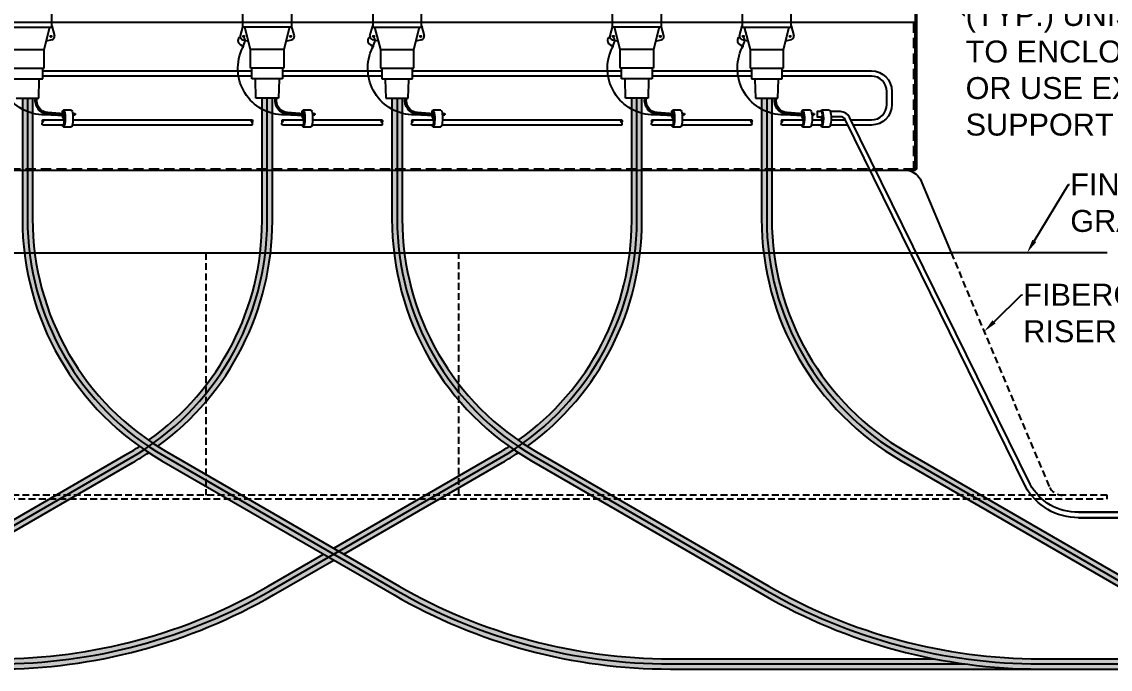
# Model space of a CAD drawing. Header units: feet. Extents: x -689 to 1837, y -511 to 1546.
# Drawn here: x 207.6 to 287.1, y 45.1 to 92.4 of the extents above; entities that cross this region are included whole.
import ezdxf
from ezdxf import colors
from ezdxf.entities.mleader import LeaderData, LeaderLine
from ezdxf.math import Vec2, Vec3

# ---------------------------------------------------------------- set-up
doc = ezdxf.new("R2010")
doc.units = ezdxf.units.FT
doc.header["$MEASUREMENT"] = 0
doc.linetypes.add('HIDDEN', pattern=[0.375, 0.25, -0.125])
for name, color, linetype in [('E-CABL-ACF', 1, 'AC_CABLE_FEEDER'), ('E-CABL-UG4', 64, 'GROUND_WIRE_G4'), ('E-DETL', 7, 'Continuous'), ('E-DETL-1', 7, 'Continuous'), ('E-EQPM-ENCL', 8, 'Continuous'), ('E-FIN-GR', 4, 'Continuous'), ('E-GRND', 3, 'Continuous'), ('G-ANNO-TEXT', 1, 'Continuous')]:
    doc.layers.add(name, color=color, linetype=linetype)
doc.styles.add('NEI-A', font='arial.ttf')
doc.styles.get("Standard").update_dxf_attribs({"font": 'arial.ttf'})
doc.linetypes.add('AC_CABLE_FEEDER', pattern='A,0.2,-0.05,0,-0.05,0.2,-0.12,["ACF",Standard,S=0.1,R=0,X=-0.05,Y=-0.05],-0.3,0.2,-0.05,0,-0.05', length=1.22)
doc.linetypes.add('GROUND_WIRE_G4', pattern='A,1,-0.2,["G4",Standard,S=0.1,R=0,X=-0.1,Y=-0.05],-0.2', length=1.4)

# ---------------------------------------------------------------- blocks, each defined once
blk = doc.blocks.new('GROUNDING_TEST_WELL')
at = {"layer": 'E-DETL', "color": 7, "linetype": 'Continuous'}
for points in [[(-0.09375000000000014, -0.9250749240650329), (-0.09375000000000014, -0.7499999999999574), (0.09374999999999986, -0.7499999999999574), (0.09374999999999986, -0.9250749240650151)], [(-0.1010887963342277, -4.47044153190782), (-0.09375000000000014, -1.147909205695044)], [(0.09374999999999986, -1.147909205695044), (0.08641120366577404, -4.470441521671528)], [(-0.1010887963342277, -4.545441542143941), (-0.1010887963342277, -4.880192394277138), (-0.007338796334227736, -5.024576474293394), (0.08641120366577404, -4.880192394277138), (0.08641120366577404, -4.545441531907823)]]:
    blk.add_lwpolyline(points, dxfattribs=at)
at = {"layer": 'E-DETL', "color": 64, "linetype": 'Continuous'}
for points in [[(-2.33539386594563, -3.75515039891271), (-0.923750000000002, -3.75515039891271, 0.4142135623730948), (-0.673750000000002, -3.50515039891271), (-0.6737500000000002, -1.265002705077947, -0.4142135623730948), (-0.3437500000000001, -0.9350027050779488), (-0.1133913199426503, -0.9350027050779488)], [(0.1133913199426465, -0.9350027050779488), (0.3437499999999999, -0.9350027050779488, -0.414213562373095), (0.67375, -1.265002705077947), (0.7120604152578397, -3.50515039891271, 0.414213562373095), (0.9620604152578397, -3.75515039891271), (2.365416549312211, -3.75515039891271)], [(-2.33539386594563, -3.835150398912708), (-0.923750000000002, -3.835150398912708, 0.4142135623730948), (-0.5937500000000019, -3.50515039891271), (-0.5937500000000001, -1.265002705077947, -0.4142135623730948), (-0.3437500000000001, -1.015002705077947), (-0.2178667438174672, -1.015002705077947)], [(0.2178667438174687, -1.015002705077947), (0.3437499999999999, -1.015002705077947, -0.414213562373095), (0.5937499999999999, -1.265002705077947), (0.6320604152578396, -3.50515039891271, 0.414213562373095), (0.9620604152578397, -3.835150398912708), (2.365416549312211, -3.835150398912708)]]:
    blk.add_lwpolyline(points, format="xyb", dxfattribs=at)
at = {"layer": 'E-DETL', "color": 4, "linetype": 'Continuous'}
blk.add_lwpolyline([(-0.1133913199426503, -0.9613313349248997), (-0.1133913199426503, -0.9250749240650329), (-0.03488963690543315, -0.9250749240650329), (-0.03488963690543315, -0.9384892643306131), (0.03488963690543287, -0.9384892643306131), (0.03488963690543287, -0.9250749240650293), (0.1133913199426447, -0.9250749240650116), (0.11339131994265, -0.9613313349248997), (0.1944292438174634, -0.9613313349248891, -0.4142135623731946), (0.2178667438174687, -0.9847688349248962), (0.2178667438174669, -1.124471705695044, -0.414444747769073), (0.1944292438174669, -1.147909205695044), (-0.1944292438174672, -1.147909205695044, -0.4142135623730958), (-0.2178667438174672, -1.124471705695044), (-0.2178667438174672, -0.9847688349248997, -0.4142135623730293), (-0.194429243817469, -0.9613313349248962)], format="xyb", close=True, dxfattribs=at)
at = {"layer": 'E-DETL', "color": 3, "linetype": 'Continuous'}
blk.add_lwpolyline([(-0.03488963690543315, -0.9350027050779488), (0.03488963690543287, -0.9350027050779488)], dxfattribs=at)
at = {"layer": 'E-DETL', "color": 4, "linetype": 'Continuous'}
blk.add_lwpolyline([(-0.2178966259551204, -1.019727165036173), (0.2176523394796276, -1.019727165036173)], dxfattribs=at)
for points in [[(-0.1754466807489338, -1.049346462651755), (-0.1314153294372035, -1.049346462651755), (-0.1093996537813526, -1.087478731451874), (-0.1314153294372035, -1.125611000251993), (-0.1754466807489338, -1.125611000251993), (-0.1974623564047989, -1.087478731451874)], [(0.1323738830111977, -1.049346462651755), (0.176405234322928, -1.049346462651755), (0.1984209099787789, -1.087478731451874), (0.176405234322928, -1.125611000251993), (0.1323738830111977, -1.125611000251993), (0.1103582073553325, -1.087478731451874)]]:
    blk.add_lwpolyline(points, close=True, dxfattribs=at)
for centre in [(-0.1539102818800588, -1.086746984361078), (0.1539102818800727, -1.086746984361078)]:
    blk.add_circle(centre, 0.02031877128861481, dxfattribs=at)
at = {"layer": 'E-DETL', "color": 7, "linetype": 'Continuous'}
for points in [[(0.08641120366577582, -4.545441531907819), (0.03953620366577582, -4.52544153190782), (-0.007338796334225959, -4.545441531907819), (-0.05421379633422596, -4.565441531907819), (-0.101088796334226, -4.545441531907819), (-0.05421379633422774, -4.52544153190782), (-0.007338796334227736, -4.545441531907819)], [(-0.1010887963342277, -4.47044153190782), (-0.05421379633422774, -4.49044153190782), (-0.007338796334225959, -4.47044153190782), (0.03953620366577404, -4.450441531907821), (0.08641120366577404, -4.47044153190782), (0.03953620366577582, -4.49044153190782), (-0.007338796334224183, -4.47044153190782)]]:
    blk.add_spline(points, degree=3, dxfattribs=at)

msp = doc.modelspace()

# ---------------------------------------------------------------- hatches: boundary and pattern name
at = {"layer": 'E-CABL-ACF', "linetype": 'Continuous'}
h = msp.add_hatch(color=254, dxfattribs=at)
h.dxf.hatch_style = 1
h.paths.add_polyline_path([(215.676817229296, 60.19398445580699, 0.01671421259999814), (216.8327804759838, 60.91393177819662, -0.009947953082728946), (216.1630625313066, 61.37074313245946, -0.01286600692045519), (215.3018172292958, 60.84350350864519), (198.5687298810307, 51.18265102375067, -0.1316524975873972), (178.7562298810305, 45.87390764870894), (159.5016351623739, 45.87390764870894, -0.0482993542958099), (151.7556684699589, 45.12390764870889), (178.7562298810305, 45.12390764870892, 0.1316524975873979), (198.9437298810308, 50.53313197091239)])
edge = h.paths.add_edge_path()
edge.add_line((225.8643172292958, 77.83925205791476), (225.8643172292958, 86.7777128710178))
edge.add_line((225.8643172292958, 86.7777128710178), (225.1143172292958, 86.7777128710178))
edge.add_line((225.1143172292958, 86.7777128710178), (225.1143172292957, 77.83925205791462))
edge.add_arc((205.4893172292957, 77.83925205791473), 19.62499999999999, 305.2917184293473, 359.99999999999966, ccw=False)
edge.add_arc((227.9768193131712, 77.97121829731284), 19.62499999999914, 235.3807459227897, 237.7239554549984)
edge.add_arc((205.4893172292957, 77.83925205791479), 20.37500000000004, 306.1100864085364, 359.9999999999999)
h = msp.add_hatch(color=254, dxfattribs=at)
h.dxf.hatch_style = 1
h.paths.add_polyline_path([(242.676817229296, 60.19398445580696, 0.01671421260000037), (243.8327804759838, 60.91393177819662, -0.009947953082728903), (243.1630625313066, 61.37074313245946, -0.012866006920456), (242.3018172292958, 60.84350350864522), (230.347354386995, 53.94159116862536), (231.0973543869951, 53.50857846673312)])
edge = h.paths.add_edge_path()
edge.add_line((252.8643172292958, 77.83925205791476), (252.8643172292958, 86.7777128710178))
edge.add_line((252.8643172292958, 86.7777128710178), (252.1143172292958, 86.7777128710178))
edge.add_line((252.1143172292958, 86.7777128710178), (252.1143172292957, 77.83925205791462))
edge.add_arc((232.4893172292957, 77.83925205791476), 19.62499999999999, 305.2917184293473, 359.9999999999996, ccw=False)
edge.add_arc((254.976819313172, 77.97121829731302), 19.62499999999972, 235.3807459227882, 237.723955454997)
edge.add_arc((232.4893172292957, 77.83925205791473), 20.37500000000004, 306.1100864085365, 360.0000000000001)
edge = h.paths.add_edge_path()
edge.add_line((225.9437298810314, 50.5331319709127), (230.347354386995, 53.07556576484085))
edge.add_line((230.347354386995, 53.07556576484085), (229.5973543869949, 53.50857846673312))
edge.add_line((229.5973543869949, 53.50857846673312), (225.5687298810303, 51.1826510237505))
edge.add_arc((205.7562298810304, 85.49890764870898), 39.62500000000004, 269.99999999999994, 299.99999999999983, ccw=False)
edge.add_line((205.7562298810304, 45.87390764870894), (186.5021965734457, 45.87390764870894))
edge.add_arc((178.7562298810303, 85.49890764871319), 40.37500000000426, 270.0000000000002, 281.0608009807647, ccw=False)
edge.add_line((178.7562298810305, 45.12390764870892), (205.7562298810305, 45.12390764870892))
edge.add_arc((205.7562298810305, 85.49890764870898), 40.37500000000006, 270, 300.0000000000014)
h = msp.add_hatch(color=252, dxfattribs=at)
h.dxf.hatch_style = 1
edge = h.paths.add_edge_path()
edge.add_line((208.3518193131711, 86.7777128710178), (207.6018193131711, 86.7777128710178))
edge.add_line((207.6018193131711, 86.7777128710178), (207.6018193131711, 77.9712182973139))
edge.add_arc((227.9768193131711, 77.9712182973139), 20.37500000000001, 180, 239.9999999999996)
edge.add_line((217.789319313171, 60.32595069520601), (234.7509788929593, 50.5331319709123))
edge.add_arc((254.9384788929596, 85.49890764870901), 40.37500000000011, 239.9999999999996, 269.9999999999995)
edge.add_line((254.9384788929592, 45.12390764870889), (281.9384788929595, 45.12390764870889))
edge.add_arc((281.9384788929589, 85.49890764869755), 40.37499999998867, 258.9391990192326, 270.00000000000085, ccw=False)
edge.add_line((274.1925122005447, 45.873907648709), (254.9384788929592, 45.87390764870894))
edge.add_arc((254.9384788929594, 85.49890764870881), 39.62499999999987, 239.9999999999996, 269.9999999999996, ccw=False)
edge.add_line((235.1259788929593, 51.18265102375067), (218.164319313171, 60.97546974804441))
edge.add_arc((227.9768193131711, 77.97121829731392), 19.62499999999999, 180.0000000000001, 239.9999999999996, ccw=False)
edge.add_line((208.3518193131711, 77.9712182973139), (208.3518193131711, 86.7777128710178))
h = msp.add_hatch(color=252, dxfattribs=at)
h.dxf.hatch_style = 1
edge = h.paths.add_edge_path()
edge.add_line((303.77290524376, 45.12390764870894), (303.77290524376, 45.45578497403439))
edge.add_arc((308.9390403040313, 85.49890764870878), 40.37499999999983, 258.9391990192351, 262.6486332502362, ccw=False)
edge.add_line((301.1930736116167, 45.87390764870892), (281.9384788929594, 45.873907648709))
edge.add_arc((281.9384788929596, 85.49890764870895), 39.62499999999996, 239.9999999999996, 269.9999999999998, ccw=False)
edge.add_line((262.1259788929593, 51.18265102375073), (245.164319313171, 60.97546974804444))
edge.add_arc((254.9768193131711, 77.97121829731395), 19.62499999999994, 179.9999999999999, 239.9999999999996, ccw=False)
edge.add_line((235.3518193131712, 77.97121829731398), (235.3518193131712, 86.77771287101785))
edge.add_line((235.3518193131712, 86.77771287101785), (234.6018193131712, 86.77771287101785))
edge.add_line((234.6018193131712, 86.77771287101785), (234.6018193131712, 77.97121829731398))
edge.add_arc((254.9768193131712, 77.97121829731395), 20.37500000000003, 180, 239.9999999999996)
edge.add_line((244.789319313171, 60.32595069520607), (261.7509788929593, 50.53313197091236))
edge.add_arc((281.9384788929595, 85.49890764870884), 40.37499999999992, 239.9999999999995, 269.9999999999999)
edge.add_line((281.9384788929595, 45.12390764870892), (303.77290524376, 45.12390764870894))
h = msp.add_hatch(color=252, dxfattribs=at)
h.dxf.hatch_style = 1
edge = h.paths.add_edge_path()
edge.add_line((303.77290524376, 45.45578497403439), (303.77290524376, 46.21212013001468))
edge.add_arc((308.9390403040314, 85.49890764870938), 39.6250000000004, 239.99999999999972, 262.5086998789701, ccw=False)
edge.add_line((289.126540304031, 51.18265102375076), (272.1648807242428, 60.97546974804447))
edge.add_arc((281.9773807242428, 77.97121829731395), 19.62499999999992, 179.9999999999999, 239.99999999999972, ccw=False)
edge.add_line((262.3523807242429, 77.97121829731398), (262.3523807242429, 86.77771287101785))
edge.add_line((262.3523807242429, 86.77771287101783), (261.6023807242429, 86.77771287101783))
edge.add_line((261.6023807242429, 86.77771287101783), (261.6023807242429, 77.97121829731395))
edge.add_arc((281.9773807242429, 77.97121829731395), 20.37499999999997, 180, 239.9999999999997)
edge.add_line((271.7898807242428, 60.3259506952061), (288.751540304031, 50.53313197091239))
edge.add_arc((308.9390403040314, 85.49890764870926), 40.3750000000003, 239.9999999999997, 262.6486332502362)

# ---------------------------------------------------------------- linework, layer by layer
at = {"layer": 'Defpoints', "linetype": 'Continuous', "flags": 128}
for points in [[(157.2457162839588, 45.49890764870892), (178.7562298810305, 45.49890764870894, 0.1316524975873957), (198.7562298810305, 50.85789149733136), (215.4893172292957, 60.51874398222596, 0.2679491924311234), (225.4893172292958, 77.83925205791476), (225.4893172292958, 86.7777128710178)], [(184.2462776950304, 45.49890764870892), (205.7562298810305, 45.49890764870894, 0.1316524975873957), (225.7562298810305, 50.85789149733136), (242.4893172292957, 60.51874398222596, 0.2679491924311234), (252.4893172292958, 77.83925205791476), (252.4893172292958, 86.7777128710178)], [(207.9768193131711, 86.7777128710178), (207.9768193131711, 77.97121829731392, 0.2679491924311235), (217.9768193131712, 60.65071022162513), (234.9384788929595, 50.85789149733139, 0.1316524975873959), (254.9384788929595, 45.49890764870892), (276.4484310789606, 45.49890764870892)], [(234.9768193131711, 86.7777128710178), (234.9768193131711, 77.97121829731392, 0.2679491924311235), (244.9768193131712, 60.65071022162513), (261.9384788929595, 50.85789149733139, 0.1316524975873959), (281.9384788929595, 45.49890764870892), (303.4489924900327, 45.4989076487088)], [(261.9773807242429, 86.7777128710178), (261.9773807242429, 77.97121829731392, 0.2679491924311235), (271.9773807242429, 60.65071022162513), (288.9390403040313, 50.85789149733139, 0.09884090696426515), (303.77290524376, 45.8339224786747, 0.09884090696426515)]]:
    msp.add_lwpolyline(points, format="xyb", dxfattribs=at)
at = {"layer": 'E-CABL-ACF', "linetype": 'Continuous', "flags": 128}
for points in [[(207.6018193131711, 86.7777128710178), (207.6018193131711, 77.97121829731392, 0.2679491924311235), (217.7893193131712, 60.32595069520593), (234.7509788929595, 50.53313197091219, 0.1316524975873958), (254.9384788929595, 45.12390764870889), (303.77290524376, 45.12390764870892)], [(208.3518193131711, 86.7777128710178), (208.3518193131711, 77.97121829731392, 0.2679491924311238), (218.1643193131712, 60.9754697480443), (235.1259788929595, 51.18265102375056, 0.131652497587396), (254.9384788929595, 45.87390764870894), (274.1925122005447, 45.873907648709)], [(216.8274579247066, 61.82091286275885, 0.2433497852314583), (225.1143172292957, 77.83925205791476), (225.1143172292958, 86.7777128710178)], [(217.4970909516715, 61.37857177937763, 0.2395707891532939), (225.8643172292958, 77.83925205791476), (225.8643172292958, 86.7777128710178)], [(234.6018193131711, 86.7777128710178), (234.6018193131711, 77.97121829731392, 0.2679491924311235), (244.7893193131712, 60.32595069520593), (261.7509788929595, 50.53313197091219, 0.1316524975873958), (281.9384788929595, 45.12390764870889)], [(235.3518193131711, 86.7777128710178), (235.3518193131711, 77.97121829731392, 0.2679491924311238), (245.1643193131712, 60.9754697480443), (262.1259788929595, 51.18265102375056, 0.131652497587396), (281.9384788929595, 45.87390764870894), (301.1930736116166, 45.87390764870886)], [(243.8274579247066, 61.82091286275885, 0.2433497852314581), (252.1143172292957, 77.83925205791476), (252.1143172292958, 86.7777128710178)], [(244.4970909516716, 61.37857177937766, 0.2395707891532931), (252.8643172292958, 77.83925205791476), (252.8643172292958, 86.7777128710178)], [(261.6023807242429, 86.7777128710178), (261.6023807242429, 77.97121829731392, 0.2679491924311235), (271.7898807242429, 60.32595069520595), (288.7515403040313, 50.53313197091222, 0.09914627132683146), (303.77290524376, 45.45578497403434, 0.09914627132683146)], [(262.3523807242429, 86.7777128710178), (262.3523807242429, 77.97121829731392, 0.2679491924311238), (272.1648807242429, 60.9754697480443), (289.1265403040313, 51.18265102375056, 0.09852973212046658), (303.77290524376, 46.21212013001462, 0.09852973212046658)], [(159.5016351623742, 45.87390764870894), (178.7562298810305, 45.87390764870894, 0.1316524975873954), (198.5687298810304, 51.18265102375056), (215.3018172292958, 60.84350350864516, 0.012866006920455), (216.1630625313065, 61.3707431324594, 0.01286600692045636)], [(230.347354386995, 53.94159116862536), (242.3018172292957, 60.84350350864514, 0.01286600692045636), (243.1630625313065, 61.3707431324594, 0.01286600692045636)], [(178.7562298810305, 45.12390764870892, 0.1316524975873956), (198.9437298810305, 50.53313197091219), (215.6768172292961, 60.19398445580699, 0.01671421259999776), (216.8327804759838, 60.91393177819662, 0.0167142126000048)], [(231.0973543869951, 53.50857846673312), (242.6768172292957, 60.19398445580679, 0.01671421260000572), (243.8327804759838, 60.91393177819665, 0.01671421260000572)], [(186.5021965734457, 45.87390764870894), (205.7562298810305, 45.87390764870894, 0.1316524975873954), (225.5687298810304, 51.18265102375056), (229.5973543869949, 53.50857846673312)], [(205.7562298810305, 45.12390764870892, 0.1316524975873956), (225.9437298810305, 50.53313197091219), (230.347354386995, 53.07556576484085)]]:
    msp.add_lwpolyline(points, format="xyb", dxfattribs=at)
at = {"layer": 'E-CABL-UG4', "linetype": 'Continuous', "flags": 128}
for points in [[(224.3781900502164, 84.82493034176073, 0.5127015254162051), (224.3781900502164, 85.01243034176073, -0.5127015254162851), (224.3781900502164, 85.19993034176073, -0.5127015254162851), (224.3781900502164, 85.01243034176073, 0.5127015254162851)], [(233.8656921340917, 84.82493034176073, 0.5127015254162051), (233.8656921340917, 85.01243034176073, -0.5127015254162851), (233.8656921340917, 85.19993034176073, -0.5127015254162851), (233.8656921340917, 85.01243034176073, 0.5127015254162851)], [(251.3781900502164, 84.82493034176073, 0.5127015254162051), (251.3781900502164, 85.01243034176073, -0.5127015254162851), (251.3781900502164, 85.19993034176073, -0.5127015254162851), (251.3781900502164, 85.01243034176073, 0.5127015254162851)], [(260.8656921340917, 84.82493034176073, 0.5127015254162051), (260.8656921340917, 85.01243034176073, -0.5127015254162851), (260.8656921340917, 85.19993034176073, -0.5127015254162851), (260.8656921340917, 85.01243034176073, 0.5127015254162851)]]:
    msp.add_lwpolyline(points, format="xyb", dxfattribs=at)
at = {"layer": 'E-DETL'}
for p, q in [((209.7573715146444, 91.9782907999631), (209.7573715146444, 98.61648822205817)), ((223.7076422056792, 91.9782907999631), (223.7076422056792, 98.61648822205817)), ((227.2698694307691, 98.61648822205817), (227.2698694307691, 91.9782907999631)), ((233.1951442895545, 98.61648822205817), (233.1951442895545, 91.9782907999631)), ((236.7573715146444, 91.9782907999631), (236.7573715146444, 98.61648822205817)), ((250.7076422056792, 91.9782907999631), (250.7076422056792, 98.61648822205817)), ((254.2698694307691, 98.61648822205817), (254.2698694307691, 91.9782907999631)), ((260.1951442895545, 98.61648822205817), (260.1951442895545, 91.9782907999631)), ((263.7573715146444, 91.9782907999631), (263.7573715146444, 98.61648822205817)), ((206.1951442895545, 91.9782907999631), (209.7573715146444, 91.9782907999631)), ((209.1918369405498, 90.33990844052514), (209.6146718803539, 91.9782907999631)), ((209.7573715146444, 92.06077576239187), (209.9581974898844, 91.33351018837669)), ((223.7076422056792, 92.06077576239187), (223.5068162304393, 91.33351018837669)), ((227.2698694307691, 91.9782907999631), (223.7076422056792, 91.9782907999631)), ((224.2731767797739, 90.33990844052514), (223.8503418399697, 91.9782907999631)), ((227.1271697964786, 91.9782907999631), (226.7043348750574, 90.33990844052514)), ((227.470695406009, 91.33351018837669), (227.2698694307691, 92.06077576239187)), ((232.9943183143147, 91.33351018837669), (233.1951442895545, 92.06077576239187)), ((233.1951442895545, 91.9782907999631), (236.7573715146444, 91.9782907999631)), ((233.3378439238451, 91.9782907999631), (233.7606788452662, 90.33990844052514)), ((236.1918369405498, 90.33990844052514), (236.614671880354, 91.9782907999631)), ((236.7573715146444, 92.06077576239187), (236.9581974898844, 91.33351018837669)), ((250.7076422056792, 92.06077576239187), (250.5068162304393, 91.33351018837669)), ((254.2698694307691, 91.9782907999631), (250.7076422056792, 91.9782907999631)), ((251.2731767797739, 90.33990844052514), (250.8503418399698, 91.9782907999631)), ((254.1271697964786, 91.9782907999631), (253.7043348750574, 90.33990844052514)), ((254.470695406009, 91.33351018837669), (254.2698694307691, 92.06077576239187)), ((259.9943183143146, 91.33351018837669), (260.1951442895545, 92.06077576239187)), ((260.1951442895545, 91.9782907999631), (263.7573715146444, 91.9782907999631)), ((260.3378439238451, 91.9782907999631), (260.7606788452662, 90.33990844052514)), ((263.1918369405498, 90.33990844052514), (263.6146718803539, 91.9782907999631)), ((263.7573715146444, 92.06077576239187), (263.9581974898844, 91.33351018837669)), ((209.7626355512439, 91.04811095656174), (209.3451280878855, 90.93712229287934)), ((223.7023781690797, 91.04811095656174), (224.1198856324382, 90.93712229287934)), ((226.8576260040101, 90.93712229287934), (227.2751334673686, 91.04811095656174)), ((233.6073877163135, 90.93712229287934), (233.1898802529551, 91.04811095656174)), ((236.7626355512439, 91.04811095656174), (236.3451280878855, 90.93712229287934)), ((250.7023781690797, 91.04811095656174), (251.1198856324382, 90.93712229287934)), ((253.8576260040101, 90.93712229287934), (254.2751334673686, 91.04811095656174)), ((260.6073877163136, 90.93712229287934), (260.1898802529551, 91.04811095656174)), ((263.7626355512439, 91.04811095656174), (263.3451280878855, 90.93712229287934)), ((206.7606788452662, 90.33990844052514), (209.1918369405498, 90.33990844052514)), ((209.1918369405498, 88.97633403883634), (209.1918369405498, 90.33990844052514)), ((224.2731767797739, 88.97633403883634), (224.2731767797739, 90.33990844052514)), ((226.7043348750574, 90.33990844052514), (224.2731767797739, 90.33990844052514)), ((226.7043348750574, 90.33990844052514), (226.7043348750574, 88.97633403883634)), ((233.7606788452662, 90.33990844052514), (233.7606788452662, 88.97633403883634)), ((233.7606788452662, 90.33990844052514), (236.1918369405498, 90.33990844052514)), ((236.1918369405498, 88.97633403883634), (236.1918369405498, 90.33990844052514)), ((251.2731767797739, 88.97633403883634), (251.2731767797739, 90.33990844052514)), ((253.7043348750574, 90.33990844052514), (251.2731767797739, 90.33990844052514)), ((253.7043348750574, 90.33990844052514), (253.7043348750574, 88.97633403883634)), ((260.7606788452662, 90.33990844052514), (260.7606788452662, 88.97633403883634)), ((260.7606788452662, 90.33990844052514), (263.1918369405498, 90.33990844052514)), ((263.1918369405498, 88.97633403883634), (263.1918369405498, 90.33990844052514)), ((206.7606788452662, 88.97633403883634), (209.1918369405498, 88.97633403883634)), ((209.096703844895, 88.20470932422103), (209.096703844895, 88.97633403883634)), ((226.7043348750574, 88.97633403883634), (224.2731767797739, 88.97633403883634)), ((224.3683098754286, 88.20470932422103), (224.3683098754286, 88.97633403883634)), ((226.6092017610197, 88.97633403883634), (226.6092017610197, 88.20470932422103)), ((233.7606788452662, 88.97633403883634), (236.1918369405498, 88.97633403883634)), ((233.8558119593039, 88.97633403883634), (233.8558119593039, 88.20470932422103)), ((236.096703844895, 88.20470932422103), (236.096703844895, 88.97633403883634)), ((253.7043348750574, 88.97633403883634), (251.2731767797739, 88.97633403883634)), ((251.3683098754286, 88.20470932422103), (251.3683098754286, 88.97633403883634)), ((253.6092017610197, 88.97633403883634), (253.6092017610197, 88.20470932422103)), ((260.7606788452662, 88.97633403883634), (263.1918369405498, 88.97633403883634)), ((260.8558119593039, 88.97633403883634), (260.8558119593039, 88.20470932422103)), ((263.096703844895, 88.20470932422103), (263.096703844895, 88.97633403883634)), ((206.8558119593039, 88.20470932422103), (209.096703844895, 88.20470932422103)), ((208.7954490266694, 86.7777128710178), (208.8377515654718, 88.16240687733378)), ((208.8377515654718, 88.16240687733378), (208.8853181041076, 88.20470932422103)), ((226.6092017610197, 88.20470932422103), (224.3683098754286, 88.20470932422103)), ((224.6272621548518, 88.16240687733378), (224.579695616216, 88.20470932422103)), ((224.6695646936543, 86.7777128710178), (224.6272621548518, 88.16240687733378)), ((226.3502494632135, 88.16240687733378), (226.307946942794, 86.7777128710178)), ((226.3978160202323, 88.20470932422103), (226.3502494632135, 88.16240687733378)), ((233.8558119593039, 88.20470932422103), (236.096703844895, 88.20470932422103)), ((234.0671977000914, 88.20470932422103), (234.1147642571102, 88.16240687733378)), ((234.1147642571102, 88.16240687733378), (234.1570667775296, 86.7777128710178)), ((235.7954490266694, 86.7777128710178), (235.8377515654718, 88.16240687733378)), ((235.8377515654718, 88.16240687733378), (235.8853181041076, 88.20470932422103)), ((253.6092017610197, 88.20470932422103), (251.3683098754286, 88.20470932422103)), ((251.6272621548518, 88.16240687733378), (251.579695616216, 88.20470932422103)), ((251.6695646936543, 86.7777128710178), (251.6272621548518, 88.16240687733378)), ((253.3502494632135, 88.16240687733378), (253.307946942794, 86.7777128710178)), ((253.3978160202323, 88.20470932422103), (253.3502494632135, 88.16240687733378)), ((260.8558119593039, 88.20470932422103), (263.096703844895, 88.20470932422103)), ((261.0671977000914, 88.20470932422103), (261.1147642571102, 88.16240687733378)), ((261.1147642571102, 88.16240687733378), (261.1570667775296, 86.7777128710178)), ((262.7954490266694, 86.7777128710178), (262.8377515654718, 88.16240687733378)), ((262.8377515654718, 88.16240687733378), (262.8853181041076, 88.20470932422103)), ((207.1570667775296, 86.7777128710178), (208.7954490266694, 86.7777128710178)), ((226.307946942794, 86.7777128710178), (224.6695646936543, 86.7777128710178)), ((234.1570667775296, 86.7777128710178), (235.7954490266694, 86.7777128710178)), ((253.307946942794, 86.7777128710178), (251.6695646936543, 86.7777128710178)), ((261.1570667775296, 86.7777128710178), (262.7954490266694, 86.7777128710178))]:
    msp.add_line(p, q, dxfattribs=at)
at = {"layer": 'E-DETL', "color": 41}
for centre in [(209.6919573122454, 91.29378474856338), (223.7730564080782, 91.29378474856338), (227.2044552467531, 91.29378474856338), (233.2605584735705, 91.29378474856338), (236.6919573122454, 91.29378474856338), (250.7730564080782, 91.29378474856338), (254.2044552467531, 91.29378474856338), (260.2605584735705, 91.29378474856338), (263.6919573122454, 91.29378474856338)]:
    msp.add_circle(centre, 0.04886597132423846, dxfattribs=at)
at = {"layer": 'E-DETL'}
for centre, radius, start, end in [((209.6944730541528, 91.30451874806246), 0.2653131763633028, 284.8869897918229, 6.273411890352554), ((223.7705405567082, 91.30451872079342), 0.2653130706517052, 173.7266101157809, 255.1130106203289), ((227.2069709702774, 91.30451874806252), 0.2653131763633528, 284.8869897918246, 6.273411890352554), ((233.2580426405836, 91.30451872079342), 0.2653130706517117, 173.7266101157828, 255.1130106203289), ((236.6944730541528, 91.30451874806246), 0.2653131763633028, 284.8869897918229, 6.273411890352554), ((250.7705405567082, 91.30451872079342), 0.2653130706517052, 173.7266101157809, 255.1130106203289), ((254.2069709702774, 91.30451874806252), 0.2653131763633528, 284.8869897918246, 6.273411890352554), ((260.2580426405836, 91.30451872079342), 0.2653130706517117, 173.7266101157828, 255.1130106203289), ((263.6944730541528, 91.30451874806246), 0.2653131763633028, 284.8869897918229, 6.273411890352554)]:
    msp.add_arc(centre, radius, start, end, dxfattribs=at)
at = {"layer": 'E-DETL-1', "color": 3, "linetype": 'Continuous'}
for p, q in [((265.9812263484184, 85.42833606096158), (265.9644511611182, 85.37668231378396)), ((265.9644511611182, 85.3766823137403), (265.9997024575715, 85.3766823137403)), ((265.9644511611182, 85.24468731271102), (265.9997024575715, 85.24468731271102)), ((265.9920085143609, 85.19993034176062), (265.9644511611182, 85.24468731271102)), ((265.9920085143609, 85.19993034176062), (266.0174388894653, 85.19993034176062))]:
    msp.add_line(p, q, dxfattribs=at)
at = {"layer": 'E-DETL-1', "color": 64, "linetype": 'Continuous', "flags": 128}
for points in [[(209.096703844895, 88.77802168152868), (224.3683098754286, 88.77802168152868)], [(224.3683098754286, 88.40302168152868), (209.096703844895, 88.40302168152868)], [(226.6092017610197, 88.77802168152868), (233.8558119593039, 88.77802168152868)], [(233.8558119593039, 88.40302168152868), (226.6092017610197, 88.40302168152868)], [(236.096703844895, 88.77802168152868), (251.3683098754286, 88.77802168152868)], [(251.3683098754286, 88.40302168152868), (236.096703844895, 88.40302168152868)], [(253.6092017610197, 88.77802168152868), (260.8558119593039, 88.77802168152868)], [(260.8558119593039, 88.40302168152868), (253.6092017610197, 88.40302168152868)], [(209.0868236701074, 85.19993034176059), (210.6336179213505, 85.19993034176059)], [(211.2942060946389, 85.19993034176059), (224.3781900502164, 85.19993034176073)], [(226.5993215862321, 85.19993034176059), (228.1461158374752, 85.19993034176059)], [(228.8067040107635, 85.19993034176059), (233.8656921340917, 85.19993034176073)], [(236.0868236701074, 85.19993034176059), (237.6336179213505, 85.19993034176059)], [(238.2942060946389, 85.19993034176059), (251.3781900502164, 85.19993034176073)], [(253.5993215862321, 85.19993034176059), (255.1461158374752, 85.19993034176059)], [(255.8067040107636, 85.19993034176059), (260.8656921340915, 85.19993034176059)], [(263.0868236701074, 85.19993034176059), (264.6336179213505, 85.19993034176059)], [(265.2942060946389, 85.19993034176059), (266.0174388894661, 85.19993034176059)], [(266.0174388894661, 85.80333606096158), (265.6628153857849, 85.80333606096158), (265.6628153857849, 85.42833606096158), (266.0194997930393, 85.42833606096158)], [(266.6780270627544, 85.19993034176062), (267.7186734272678, 85.19993034176062)], [(210.6081875462453, 84.82493034176062), (209.0868236701074, 84.82493034176062)], [(224.3781900502164, 84.82493034176073), (211.2463604635066, 84.82493034176062)], [(228.12068546237, 84.82493034176062), (226.5993215862321, 84.82493034176062)], [(233.8656921340918, 84.82493034176073), (228.7588583796312, 84.82493034176062)], [(237.6081875462453, 84.82493034176062), (236.0868236701074, 84.82493034176062)], [(251.3781900502164, 84.82493034176073), (238.2463604635066, 84.82493034176062)], [(255.12068546237, 84.82493034176062), (253.5993215862321, 84.82493034176062)], [(260.8656921340915, 84.82493034176062), (255.7588583796312, 84.82493034176062)], [(264.6081875462453, 84.82493034176062), (263.0868236701074, 84.82493034176062)], [(265.9920085143609, 84.82493034176062), (265.2463604635066, 84.82493034176062)], [(267.9031651414884, 84.82493034176062), (266.6301814316221, 84.82493034176062)]]:
    msp.add_lwpolyline(points, dxfattribs=at)
for points in [[(263.096703844895, 88.77802168152868), (269.6251444086478, 88.77802168152868, -0.414213562373095), (271.1251444086478, 87.27802168152868), (271.1251444086478, 86.32493034176062, -0.414213562373095), (269.6251444086478, 84.82493034176062), (268.3210912026715, 84.82493034176062)], [(268.1365994884509, 85.19993034176062), (269.6251444086478, 85.19993034176062, 0.4142135623730951), (270.7501444086478, 86.32493034176062), (270.7501444086478, 87.27802168152868, 0.4142135623730951), (269.6251444086478, 88.40302168152868), (263.096703844895, 88.40302168152868)], [(209.0868236701073, 84.82493034176073, -0.5127015254162051), (209.0868236701073, 85.0124303417607, 0.5127015254162851), (209.0868236701073, 85.19993034176073, 0.5127015254162851), (209.0868236701073, 85.0124303417607, -0.5127015254162851)], [(226.599321586232, 84.82493034176073, -0.5127015254162051), (226.599321586232, 85.0124303417607, 0.5127015254162851), (226.599321586232, 85.19993034176073, 0.5127015254162851), (226.599321586232, 85.0124303417607, -0.5127015254162851)], [(236.0868236701073, 84.82493034176073, -0.5127015254162051), (236.0868236701073, 85.0124303417607, 0.5127015254162851), (236.0868236701073, 85.19993034176073, 0.5127015254162851), (236.0868236701073, 85.0124303417607, -0.5127015254162851)], [(253.599321586232, 84.82493034176073, -0.5127015254162051), (253.599321586232, 85.0124303417607, 0.5127015254162851), (253.599321586232, 85.19993034176073, 0.5127015254162851), (253.599321586232, 85.0124303417607, -0.5127015254162851)], [(263.0868236701073, 84.82493034176073, -0.5127015254162051), (263.0868236701073, 85.0124303417607, 0.5127015254162851), (263.0868236701073, 85.19993034176073, 0.5127015254162851), (263.0868236701073, 85.0124303417607, -0.5127015254162851)], [(290.7855483978458, 56.57218408588457), (284.7595303433376, 56.57218408588457, -0.2826123188260393), (281.2119799919969, 58.62276014448076), (268.0323051741472, 85.41192017571663, 0.2746847240447287), (267.3735810796696, 85.80333606096156), (266.6282380634076, 85.80333606096156)], [(290.7777845827709, 56.17188963073072), (284.7595303433376, 56.16566303670341, -0.275400572893793), (280.8791087282205, 58.44987677591171), (267.6998275728778, 85.23823664416614, 0.2700901300859174), (267.3735810796696, 85.42833606096158), (266.6777566215882, 85.42833606096158)]]:
    msp.add_lwpolyline(points, format="xyb", dxfattribs=at)
at = {"layer": 'E-DETL-1', "color": 3, "linetype": 'Continuous'}
for points in [[(266.5573574352657, 85.91409053242299), (265.9920085143609, 85.91409053240844)], [(265.9920085143609, 84.70727909400651), (266.5573574352657, 84.70727909402834)]]:
    msp.add_lwpolyline(points, dxfattribs=at)
at = {"layer": 'E-DETL-1', "color": 3, "linetype": 'Continuous', "extrusion": (0, 0, -1)}
for centre, major_axis, ratio, start_param, end_param in [((265.9920085143609, 85.31068481320747), (-1.285730111598085e-17, 0.6034057191992018), 0.2034371952475216, -0.6155585238535926, 3.776677567129982), ((266.5573574352653, 85.3106848132293), (0, -0.6034057191990028), 0.2034371952475886, 3.141592653589793, 6.283185307179587), ((265.9644511611178, 85.00898195365065), (-1.100997363969844e-14, 0.2357053590621092), 0.3341109435686149, -0.6264485090081179, 1.392219672879946e-13)]:
    msp.add_ellipse(centre, major_axis=major_axis, ratio=ratio, start_param=start_param, end_param=end_param, dxfattribs=at)
at = {"layer": 'E-DETL-1', "color": 3, "linetype": 'Continuous'}
for centre, major_axis, ratio, start_param, end_param in [((265.9644511611178, 85.61238767280796), (1.100997363969844e-14, 0.2357053590621092), 0.3341109435686149, 2.466828951750789, 3.141592653589933), ((266.0452749273032, 85.31068481320747), (-1.403083997100191e-15, 0.0931652905120951), 0.6930341515250549, 0.7820721365866139, 2.359520516723306), ((265.9484253086135, 85.61238767280796), (1.233619804444354e-14, 0.2812967402166964), 0.3341109435685822, 3.71956504028885, 5.458536364026103), ((265.9484253086135, 85.00898195360699), (1.175389498612154e-14, 0.2812967402166429), 0.3341109435686458, -1.570796326794883, -0.5779723865359663), ((265.9920085143609, 85.00898195360699), (0, -0.184051611843131), 0.2738422828485129, 6.283185307179586, 7.853981633974483)]:
    msp.add_ellipse(centre, major_axis=major_axis, ratio=ratio, start_param=start_param, end_param=end_param, dxfattribs=at)
at = {"layer": 'E-EQPM-ENCL', "color": 7, "ltscale": 5}
msp.add_line((272.824095447685, 111.5027909866212), (272.824095447685, 92.2601859599983), dxfattribs=at)
for points in [[(187.6407821227736, 111.3892419991716), (187.527369285189, 111.3892419991716), (187.527369285189, 81.68597054121938), (187.5727071902498, 81.59515858123268), (187.6407821227736, 81.52708364870892), (272.824095447685, 81.52708364870892), (272.8921703802088, 81.59515858123268), (272.9376444351346, 81.68597054121938), (272.9376444351346, 111.3892419991716), (272.824095447685, 111.3892419991716)], [(272.824095447685, 92.30566001492414), (187.527369285189, 92.30566001492414)]]:
    msp.add_lwpolyline(points, dxfattribs=at)
at = {"layer": 'E-EQPM-ENCL', "linetype": 'HIDDEN', "ltscale": 3}
for points in [[(272.7106826101005, 92.30566001492414), (272.7106826101005, 81.61789560869562)], [(272.7106826101005, 81.61789560869562), (187.7541949603582, 81.61789560869562)]]:
    msp.add_lwpolyline(points, dxfattribs=at)
at = {"layer": 'E-EQPM-ENCL', "ltscale": 5}
msp.add_lwpolyline([(272.824095447685, 81.68597054121938), (272.824095447685, 92.2601859599983)], dxfattribs=at)
at = {"layer": 'E-EQPM-ENCL', "linetype": 'Continuous', "ltscale": 2}
msp.add_lwpolyline([(185.0169570937748, 75.49890764870892), (187.2895620180128, 80.91090764870893, -0.3011931925953308), (188.2135620180128, 81.52708364870892), (272.2513155524458, 81.52708364870892, -0.2307079521796871), (273.1753155524459, 80.91090764870893), (275.4436325927139, 75.50911885075183)], format="xyb", dxfattribs=at)
at = {"layer": 'E-EQPM-ENCL', "linetype": 'HIDDEN', "ltscale": 5}
msp.add_lwpolyline([(272.824095447685, 81.68597054121938), (272.7560205151613, 81.61789560869562), (272.7106826101005, 81.61789560869562)], dxfattribs=at)
at = {"layer": 'E-EQPM-ENCL', "linetype": 'Continuous', "ltscale": 2}
msp.add_lwpolyline([(185.0169570937748, 75.49890764870892), (275.4193155524458, 75.49890764870892)], dxfattribs=at)
at = {"layer": 'E-EQPM-ENCL', "linetype": 'HIDDEN', "ltscale": 2}
for points in [[(221.0169752093285, 75.49890764870892), (221.0169752093285, 57.8109076487089)], [(239.4762124006441, 57.8109076487089), (239.4762124006441, 75.49890764870892)]]:
    msp.add_lwpolyline(points, dxfattribs=at)
msp.add_lwpolyline([(275.4436325927139, 75.50911885075183), (282.6352275524458, 58.38299564870891, 0.2393113755047884), (283.5592275524459, 57.8109076487089)], format="xyb", dxfattribs=at)
msp.add_lwpolyline([(286.8592275524458, 57.8109076487089), (173.5615620180128, 57.8109076487089), (173.5615620180128, 57.54690764870892), (286.8592275524458, 57.54690764870892)], close=True, dxfattribs=at)
at = {"layer": 'E-FIN-GR', "flags": 128}
msp.add_lwpolyline([(286.8592275524458, 75.50911885075183), (275.4436325927139, 75.50911885075183)], dxfattribs=at)
at = {"layer": 'E-GRND'}
for p, q in [((210.6081875462453, 85.46153624309139), (210.5806301930027, 85.37668231378396)), ((210.5806301930027, 85.3766823137403), (210.6158814894559, 85.3766823137403)), ((210.5806301930027, 85.24468731271102), (210.6158814894559, 85.24468731271102)), ((210.6081875462453, 85.19993034176062), (210.5806301930027, 85.24468731271102)), ((210.6081875462453, 85.46153624309139), (210.6439313852346, 85.46153624309139)), ((210.6081875462453, 85.19993034176062), (210.6336179213498, 85.19993034176062)), ((211.4526244827373, 85.67864706167117), (211.4526244827373, 85.56544728637729)), ((228.12068546237, 85.46153624309139), (228.0931281091273, 85.37668231378396)), ((228.0931281091273, 85.3766823137403), (228.1283794055806, 85.3766823137403)), ((228.0931281091273, 85.24468731271102), (228.1283794055806, 85.24468731271102)), ((228.12068546237, 85.19993034176062), (228.0931281091273, 85.24468731271102)), ((228.12068546237, 85.46153624309139), (228.1564293013592, 85.46153624309139)), ((228.12068546237, 85.19993034176062), (228.1461158374744, 85.19993034176062)), ((228.965122398862, 85.67864706167117), (228.965122398862, 85.56544728637729)), ((237.6081875462453, 85.46153624309139), (237.5806301930027, 85.37668231378396)), ((237.5806301930027, 85.3766823137403), (237.6158814894559, 85.3766823137403)), ((237.5806301930027, 85.24468731271102), (237.6158814894559, 85.24468731271102)), ((237.6081875462453, 85.19993034176062), (237.5806301930027, 85.24468731271102)), ((237.6081875462453, 85.46153624309139), (237.6439313852346, 85.46153624309139)), ((237.6081875462453, 85.19993034176062), (237.6336179213498, 85.19993034176062)), ((238.4526244827373, 85.67864706167117), (238.4526244827373, 85.56544728637729)), ((255.12068546237, 85.46153624309139), (255.0931281091273, 85.37668231378396)), ((255.0931281091273, 85.3766823137403), (255.1283794055806, 85.3766823137403)), ((255.12068546237, 85.19993034176062), (255.0931281091273, 85.24468731271102)), ((255.0931281091273, 85.24468731271102), (255.1283794055806, 85.24468731271102)), ((255.12068546237, 85.46153624309139), (255.1564293013592, 85.46153624309139)), ((255.12068546237, 85.19993034176062), (255.1461158374744, 85.19993034176062)), ((255.965122398862, 85.67864706167117), (255.965122398862, 85.56544728637729)), ((257.1888825439711, 85.19993034176062), (257.4891147498419, 85.19993034176062)), ((264.6081875462453, 85.46153624309139), (264.5806301930027, 85.37668231378396)), ((264.5806301930027, 85.3766823137403), (264.6158814894559, 85.3766823137403)), ((264.5806301930027, 85.24468731271102), (264.6158814894559, 85.24468731271102)), ((264.6081875462453, 85.19993034176062), (264.5806301930027, 85.24468731271102)), ((264.6081875462453, 85.46153624309139), (264.6439313852346, 85.46153624309139)), ((264.6081875462453, 85.19993034176062), (264.6336179213498, 85.19993034176062)), ((265.4526244827373, 85.67864706167117), (265.4526244827373, 85.56544728637729))]:
    msp.add_line(p, q, dxfattribs=at)
at = {"layer": 'E-GRND', "flags": 128}
for points in [[(210.6507766618024, 85.5001042874811), (209.2405688778917, 85.56032073280812, -0.5565621175140216), (206.1903045966372, 90.47927620003469), (206.3452783985806, 90.89054395434678)], [(228.163274577927, 85.5001042874811), (226.7530667940163, 85.56032073280812, -0.5565621175140216), (223.7028025127619, 90.47927620003469), (223.8577763147053, 90.89054395434678)], [(237.6507766618024, 85.5001042874811), (236.2405688778917, 85.56032073280812, -0.5565621175140216), (233.1903045966372, 90.47927620003469), (233.3452783985806, 90.89054395434678)], [(255.163274577927, 85.5001042874811), (253.7530667940163, 85.56032073280812, -0.5565621175140216), (250.7028025127619, 90.47927620003469), (250.8577763147053, 90.89054395434678)], [(264.6507766618024, 85.5001042874811), (263.2405688778917, 85.56032073280812, -0.5565621175140216), (260.1903045966372, 90.47927620003469), (260.3452783985806, 90.89054395434678)], [(210.6541350795422, 85.52682195588889), (209.4515751013486, 85.61902589391633, -0.4477691073643826), (208.5665628298711, 86.7777128710178, -0.4477691073643826)], [(210.6577322422646, 85.64007840047233), (209.4602290902274, 85.73189461622897, -0.4553600553897276), (208.6821108003836, 86.7777128710178)], [(228.1666329956669, 85.52682195588889), (226.9640730174733, 85.61902589391633, -0.4477691073643826), (226.0790607459958, 86.7777128710178, -0.4477691073643826)], [(228.1702301583893, 85.64007840047233), (226.9727270063521, 85.73189461622897, -0.4553600553897276), (226.1946087165082, 86.7777128710178)], [(237.6541350795422, 85.52682195588889), (236.4515751013487, 85.61902589391633, -0.4477691073643826), (235.5665628298711, 86.7777128710178, -0.4477691073643826)], [(237.6577322422646, 85.64007840047233), (236.4602290902274, 85.73189461622897, -0.4553600553897276), (235.6821108003836, 86.7777128710178)], [(255.1666329956669, 85.52682195588889), (253.9640730174733, 85.61902589391633, -0.4477691073643826), (253.0790607459958, 86.7777128710178, -0.4477691073643826)], [(255.1702301583893, 85.64007840047233), (253.9727270063521, 85.73189461622897, -0.4553600553897276), (253.1946087165082, 86.7777128710178)], [(264.6541350795422, 85.52682195588889), (263.4515751013486, 85.61902589391633, -0.4477691073643826), (262.5665628298711, 86.7777128710178, -0.4477691073643826)], [(264.6577322422646, 85.64007840047233), (263.4602290902274, 85.73189461622897, -0.4553600553897276), (262.6821108003836, 86.7777128710178)]]:
    msp.add_lwpolyline(points, format="xyb", dxfattribs=at)
at = {"layer": 'E-GRND', "linetype": 'Continuous', "flags": 128}
for points in [[(223.5252292730179, 90.7107306374181), (223.7633703998976, 90.54694717643136), (223.7075680637276, 90.55820920308938), (223.73529674561, 90.52961971983376), (223.7013560673885, 90.53665606443744), (223.729096943491, 90.50810889023992), (223.6951440710496, 90.51510292578538), (223.722884947152, 90.48655575158801), (223.6889320747107, 90.49354978713339), (223.7166729508131, 90.46500261293602), (223.6453063037575, 90.47988070933067)], [(233.0127313568932, 90.7107306374181), (233.250872483773, 90.54694717643136), (233.195070147603, 90.55820920308938), (233.2227988294853, 90.52961971983376), (233.1888581512638, 90.53665606443744), (233.2165990273664, 90.50810889023992), (233.182646154925, 90.51510292578538), (233.2103870310273, 90.48655575158801), (233.1764341585861, 90.49354978713339), (233.2041750346884, 90.46500261293602), (233.1328083876328, 90.47988070933067)], [(250.5252292730179, 90.7107306374181), (250.7633703998976, 90.54694717643136), (250.7075680637276, 90.55820920308938), (250.73529674561, 90.52961971983376), (250.7013560673885, 90.53665606443744), (250.729096943491, 90.50810889023992), (250.6951440710496, 90.51510292578538), (250.722884947152, 90.48655575158801), (250.6889320747107, 90.49354978713339), (250.7166729508131, 90.46500261293602), (250.6453063037575, 90.47988070933067)], [(260.0127313568932, 90.7107306374181), (260.250872483773, 90.54694717643136), (260.195070147603, 90.55820920308938), (260.2227988294853, 90.52961971983376), (260.1888581512638, 90.53665606443744), (260.2165990273664, 90.50810889023992), (260.182646154925, 90.51510292578538), (260.2103870310273, 90.48655575158801), (260.1764341585861, 90.49354978713339), (260.2041750346884, 90.46500261293602), (260.1328083876328, 90.47988070933067)]]:
    msp.add_lwpolyline(points, dxfattribs=at)
at = {"layer": 'E-GRND'}
for points in [[(211.1735364671502, 85.91409053242299), (210.6081875462453, 85.91409053240844)], [(228.6860343832748, 85.91409053242299), (228.12068546237, 85.91409053240844)], [(238.1735364671502, 85.91409053242299), (237.6081875462453, 85.91409053240844)], [(255.6860343832748, 85.91409053242299), (255.12068546237, 85.91409053240844)], [(265.1735364671502, 85.91409053242299), (264.6081875462453, 85.91409053240844)], [(211.2708258781647, 85.67864706167117), (211.4526244827373, 85.67864706167117)], [(211.2848139247644, 85.56544728637729), (211.4526244827373, 85.56544728637729)], [(228.7833237942893, 85.67864706167117), (228.965122398862, 85.67864706167117)], [(228.797311840889, 85.56544728637729), (228.965122398862, 85.56544728637729)], [(238.2708258781647, 85.67864706167117), (238.4526244827373, 85.67864706167117)], [(238.2848139247644, 85.56544728637729), (238.4526244827373, 85.56544728637729)], [(255.7833237942893, 85.67864706167117), (255.965122398862, 85.67864706167117)], [(255.797311840889, 85.56544728637729), (255.965122398862, 85.56544728637729)], [(265.2708258781647, 85.67864706167117), (265.4526244827373, 85.67864706167117)], [(265.2848139247644, 85.56544728637729), (265.4526244827373, 85.56544728637729)], [(210.6081875462453, 84.70727909400651), (211.1735364671502, 84.70727909402834)], [(228.12068546237, 84.70727909400651), (228.6860343832748, 84.70727909402834)], [(237.6081875462453, 84.70727909400651), (238.1735364671502, 84.70727909402834)], [(255.12068546237, 84.70727909400651), (255.6860343832748, 84.70727909402834)], [(264.6081875462453, 84.70727909400651), (265.1735364671502, 84.70727909402834)]]:
    msp.add_lwpolyline(points, dxfattribs=at)
at = {"layer": 'E-GRND', "linetype": 'Continuous'}
for centre, radius, start, end in [((223.6679253243948, 90.99623936804832), 0.3191823904050451, 120.384093739791, 243.4443115222283), ((223.5253087026761, 91.01691426310194), 0.3556742441943705, 339.1882974839839, 55.46745720687302), ((233.1554274082702, 90.99623936804832), 0.3191823904050451, 120.384093739791, 243.4443115222283), ((233.0128107865515, 91.01691426310194), 0.3556742441943705, 339.1882974839839, 55.46745720687302), ((250.6679253243948, 90.99623936804832), 0.3191823904050451, 120.384093739791, 243.4443115222283), ((250.5253087026761, 91.01691426310194), 0.3556742441943705, 339.1882974839839, 55.46745720687302), ((260.1554274082702, 90.99623936804832), 0.3191823904050451, 120.384093739791, 243.4443115222283), ((260.0128107865515, 91.01691426310194), 0.3556742441943705, 339.1882974839839, 55.46745720687302)]:
    msp.add_arc(centre, radius, start, end, dxfattribs=at)
at = {"layer": 'E-GRND', "extrusion": (0, 0, -1)}
for centre, major_axis, ratio, start_param, end_param in [((210.6081875462453, 85.31068481320747), (-9.758549086624702e-17, 0.6034057191992004), 0.203437195247522, -0.9702957704143688, 3.776677567129983), ((211.1735364671497, 85.3106848132293), (0, -0.6034057191990029), 0.2034371952475886, 3.141592653589793, 6.283185307179587), ((228.12068546237, 85.31068481320747), (-9.758549086624702e-17, 0.6034057191992004), 0.203437195247522, -0.9702957704143688, 3.776677567129983), ((228.6860343832744, 85.3106848132293), (0, -0.6034057191990029), 0.2034371952475886, 3.141592653589793, 6.283185307179587), ((237.6081875462453, 85.31068481320747), (-9.758549086624702e-17, 0.6034057191992004), 0.203437195247522, -0.9702957704143688, 3.776677567129983), ((238.1735364671497, 85.3106848132293), (0, -0.6034057191990029), 0.2034371952475886, 3.141592653589793, 6.283185307179587), ((255.12068546237, 85.31068481320747), (-9.758549086624702e-17, 0.6034057191992004), 0.203437195247522, -0.9702957704143688, 3.776677567129983), ((255.6860343832744, 85.3106848132293), (0, -0.6034057191990029), 0.2034371952475886, 3.141592653589793, 6.283185307179587), ((264.6081875462453, 85.31068481320747), (-9.758549086624702e-17, 0.6034057191992004), 0.203437195247522, -0.9702957704143688, 3.776677567129983), ((265.1735364671497, 85.3106848132293), (0, -0.6034057191990029), 0.2034371952475886, 3.141592653589793, 6.283185307179587), ((210.5806301930023, 85.00898195365065), (-1.603736737452424e-14, 0.2357053590621092), 0.3341109435685767, -0.6264485090081343, 2.031708135064036e-13), ((210.6081875462453, 85.61238767280796), (-5.757497138073197e-16, 0.150851429841812), 0.3341109434754694, -1.334963189044482, 1.570796326794898), ((210.6081875462453, 85.61238767280796), (1.574437277964439e-15, 0.1508514298418113), 0.3341109434754586, 3.141592653589761, 3.898960084715598), ((228.0931281091269, 85.00898195365065), (-1.603736737452424e-14, 0.2357053590621092), 0.3341109435685767, -0.6264485090081343, 2.031708135064036e-13), ((228.12068546237, 85.61238767280796), (-5.757497138073197e-16, 0.150851429841812), 0.3341109434754694, -1.334963189044482, 1.570796326794898), ((228.12068546237, 85.61238767280796), (1.574437277964439e-15, 0.1508514298418113), 0.3341109434754586, 3.141592653589761, 3.898960084715598), ((237.5806301930023, 85.00898195365065), (-1.603736737452424e-14, 0.2357053590621092), 0.3341109435685767, -0.6264485090081343, 2.031708135064036e-13), ((237.6081875462453, 85.61238767280796), (-5.757497138073197e-16, 0.150851429841812), 0.3341109434754694, -1.334963189044482, 1.570796326794898), ((237.6081875462453, 85.61238767280796), (1.574437277964439e-15, 0.1508514298418113), 0.3341109434754586, 3.141592653589761, 3.898960084715598), ((255.0931281091269, 85.00898195365065), (-1.603736737452424e-14, 0.2357053590621092), 0.3341109435685767, -0.6264485090081343, 2.031708135064036e-13), ((255.12068546237, 85.61238767280796), (-5.757497138073197e-16, 0.150851429841812), 0.3341109434754694, -1.334963189044482, 1.570796326794898), ((255.12068546237, 85.61238767280796), (1.574437277964439e-15, 0.1508514298418113), 0.3341109434754586, 3.141592653589761, 3.898960084715598), ((264.5806301930023, 85.00898195365065), (-1.603736737452424e-14, 0.2357053590621092), 0.3341109435685767, -0.6264485090081343, 2.031708135064036e-13), ((264.6081875462453, 85.61238767280796), (-5.757497138073197e-16, 0.150851429841812), 0.3341109434754694, -1.334963189044482, 1.570796326794898), ((264.6081875462453, 85.61238767280796), (1.574437277964439e-15, 0.1508514298418113), 0.3341109434754586, 3.141592653589761, 3.898960084715598)]:
    msp.add_ellipse(centre, major_axis=major_axis, ratio=ratio, start_param=start_param, end_param=end_param, dxfattribs=at)
at = {"layer": 'E-GRND'}
for centre, major_axis, ratio, start_param, end_param in [((210.5806301930023, 85.61238767280796), (1.081234987926588e-14, 0.2357053590621092), 0.3341109435686145, 2.044085402534359, 3.141592653589931), ((210.6614539591877, 85.31068481320747), (-1.410668234922484e-15, 0.0931652905120951), 0.6930341515250552, 0.7820721365866139, 2.359520516723306), ((210.564604340498, 85.61238767280796), (1.393932867609364e-14, 0.2812967402166993), 0.3341109435685789, 3.719565040288868, 4.712388980384707), ((210.564604340498, 85.00898195360699), (9.971041190060475e-15, 0.281296740216646), 0.3341109435686422, -1.570796326794885, -0.577972386535985), ((228.0931281091269, 85.61238767280796), (1.081234987926588e-14, 0.2357053590621092), 0.3341109435686145, 2.044085402534359, 3.141592653589931), ((228.1739518753123, 85.31068481320747), (-1.410668234922484e-15, 0.0931652905120951), 0.6930341515250552, 0.7820721365866139, 2.359520516723306), ((228.0771022566226, 85.61238767280796), (1.393932867609364e-14, 0.2812967402166993), 0.3341109435685789, 3.719565040288868, 4.712388980384707), ((228.0771022566226, 85.00898195360699), (9.971041190060475e-15, 0.281296740216646), 0.3341109435686422, -1.570796326794885, -0.577972386535985), ((237.5806301930023, 85.61238767280796), (1.081234987926588e-14, 0.2357053590621092), 0.3341109435686145, 2.044085402534359, 3.141592653589931), ((237.6614539591877, 85.31068481320747), (-1.410668234922484e-15, 0.0931652905120951), 0.6930341515250552, 0.7820721365866139, 2.359520516723306), ((237.564604340498, 85.61238767280796), (1.393932867609364e-14, 0.2812967402166993), 0.3341109435685789, 3.719565040288868, 4.712388980384707), ((237.564604340498, 85.00898195360699), (9.971041190060475e-15, 0.281296740216646), 0.3341109435686422, -1.570796326794885, -0.577972386535985), ((255.0931281091269, 85.61238767280796), (1.081234987926588e-14, 0.2357053590621092), 0.3341109435686145, 2.044085402534359, 3.141592653589931), ((255.1739518753123, 85.31068481320747), (-1.410668234922484e-15, 0.0931652905120951), 0.6930341515250552, 0.7820721365866139, 2.359520516723306), ((255.0771022566226, 85.61238767280796), (1.393932867609364e-14, 0.2812967402166993), 0.3341109435685789, 3.719565040288868, 4.712388980384707), ((255.0771022566226, 85.00898195360699), (9.971041190060475e-15, 0.281296740216646), 0.3341109435686422, -1.570796326794885, -0.577972386535985), ((264.5806301930023, 85.61238767280796), (1.081234987926588e-14, 0.2357053590621092), 0.3341109435686145, 2.044085402534359, 3.141592653589931), ((264.6614539591877, 85.31068481320747), (-1.410668234922484e-15, 0.0931652905120951), 0.6930341515250552, 0.7820721365866139, 2.359520516723306), ((264.564604340498, 85.61238767280796), (1.393932867609364e-14, 0.2812967402166993), 0.3341109435685789, 3.719565040288868, 4.712388980384707), ((264.564604340498, 85.00898195360699), (9.971041190060475e-15, 0.281296740216646), 0.3341109435686422, -1.570796326794885, -0.577972386535985), ((210.6081875462453, 85.00898195360699), (7.392539107778639e-16, 0.184051611843131), 0.2738422828485129, 3.141592653589809, 4.712388980384691), ((228.12068546237, 85.00898195360699), (7.392539107778639e-16, 0.184051611843131), 0.2738422828485129, 3.141592653589809, 4.712388980384691), ((237.6081875462453, 85.00898195360699), (7.392539107778639e-16, 0.184051611843131), 0.2738422828485129, 3.141592653589809, 4.712388980384691), ((255.12068546237, 85.00898195360699), (7.392539107778639e-16, 0.184051611843131), 0.2738422828485129, 3.141592653589809, 4.712388980384691), ((264.6081875462453, 85.00898195360699), (7.392539107778639e-16, 0.184051611843131), 0.2738422828485129, 3.141592653589809, 4.712388980384691)]:
    msp.add_ellipse(centre, major_axis=major_axis, ratio=ratio, start_param=start_param, end_param=end_param, dxfattribs=at)

# ---------------------------------------------------------------- block references
at = {"layer": 'E-DETL', "xscale": 5.081513114764589, "yscale": 5.081513114764589, "zscale": 5.081513114764589}
msp.add_blockref('GROUNDING_TEST_WELL', (296.6268649012811, 75.65403008587299), dxfattribs=at)

# ---------------------------------------------------------------- leaders
at = {"layer": 'G-ANNO-TEXT'}
ml = msp.add_multileader_mtext('Standard', dxfattribs=at)
ml.set_content('(TYP.) UNISTRUT & HARDWARE, SECURE TO ENCLOSURE WALL OF STRUCTURE OR USE EXISTING ENCLOSURE SUPPORT STRUT BRACKETS.', color=256, style='NEI-A')
ml.set_leader_properties()
ml.build(insert=Vec2(0, 0))
ml.multileader.update_dxf_attribs({"dogleg_length": 0.0625, "arrow_head_size": 1})
ctx = ml.context
ctx.base_point, ctx.char_height, ctx.arrow_head_size, ctx.landing_gap_size, ctx.plane_origin = Vec3(276.4465730065633, 92.84664776388885), 1.6, 1, 0.0625, Vec3(303.7321021634669, 96.88246125360601)
notes = []
notes.append((ctx, [(1, (1, 1, 0), (276.3840730065633, 92.84664776388885), (1, 0), 0.0625, [(0, [(272.4376444350768, 96.99148939214996)], 0, [])])]))
ctx.mtext.insert, ctx.mtext.width, ctx.mtext.defined_height, ctx.mtext.flow_direction = Vec3(276.5090730065633, 93.66029032869105), 44.96455506211954, 12.40864463658932, 5
ml = msp.add_multileader_mtext('Standard', dxfattribs=at)
ml.set_content('FINISH GRADE', color=256, style='NEI-A')
ml.set_leader_properties()
ml.build(insert=Vec2(0, 0))
ml.multileader.update_dxf_attribs({"dogleg_length": 0.0625, "arrow_head_size": 1})
ctx = ml.context
ctx.base_point, ctx.char_height, ctx.arrow_head_size, ctx.landing_gap_size, ctx.plane_origin = Vec3(284.0930233644033, 80.48146780081001), 1.6, 1, 0.0625, Vec3(260.4003315253264, 54.92579487543383)
notes.append((ctx, [(0, (1, 1, 0), (284.0305233644033, 80.48146780081001), (1, 0), 0.0625, [(0, [(280.9995445688019, 75.50911885075183)], 0, [])])]))
ctx.mtext.insert, ctx.mtext.width, ctx.mtext.flow_direction = Vec3(284.1555233644033, 81.2951103656122), 6.696247293300366, 5
ml = msp.add_multileader_mtext('Standard', dxfattribs=at)
ml.set_content('FIBERGLASS RISER ', color=256, style='NEI-A')
ml.set_leader_properties()
ml.build(insert=Vec2(0, 0))
ml.multileader.update_dxf_attribs({"dogleg_length": 0.0625, "arrow_head_size": 1})
ctx = ml.context
ctx.base_point, ctx.char_height, ctx.arrow_head_size, ctx.landing_gap_size, ctx.plane_origin = Vec3(280.6600591800305, 72.43115058386533), 1.6, 1, 0.0625, Vec3(262.7333321595778, 41.55011307181959)
notes.append((ctx, [(0, (1, 1, 0), (280.5975591800305, 72.43115058386533), (1, 0), 0.0625, [(0, [(277.8690073523965, 69.76665326464362)], 0, [])])]))
ctx.mtext.insert, ctx.mtext.width, ctx.mtext.flow_direction = Vec3(280.7225591800305, 73.24479314866753), 8.678585930554405, 5
for ctx, leaders in notes:
    for number, flags, end, landing, length, lines in leaders:
        leader = LeaderData()
        leader.index, (leader.has_last_leader_line, leader.has_dogleg_vector, leader.attachment_direction) = number, flags
        leader.last_leader_point, leader.dogleg_vector, leader.dogleg_length = Vec3(end), Vec3(landing), length
        for number, points, colour, breaks in lines:
            line = LeaderLine()
            line.index, line.vertices, line.color, line.breaks = number, Vec3.list(points), colors.encode_raw_color(colour), breaks
            leader.lines.append(line)
        ctx.leaders.append(leader)

doc.saveas('drawing.dxf')
